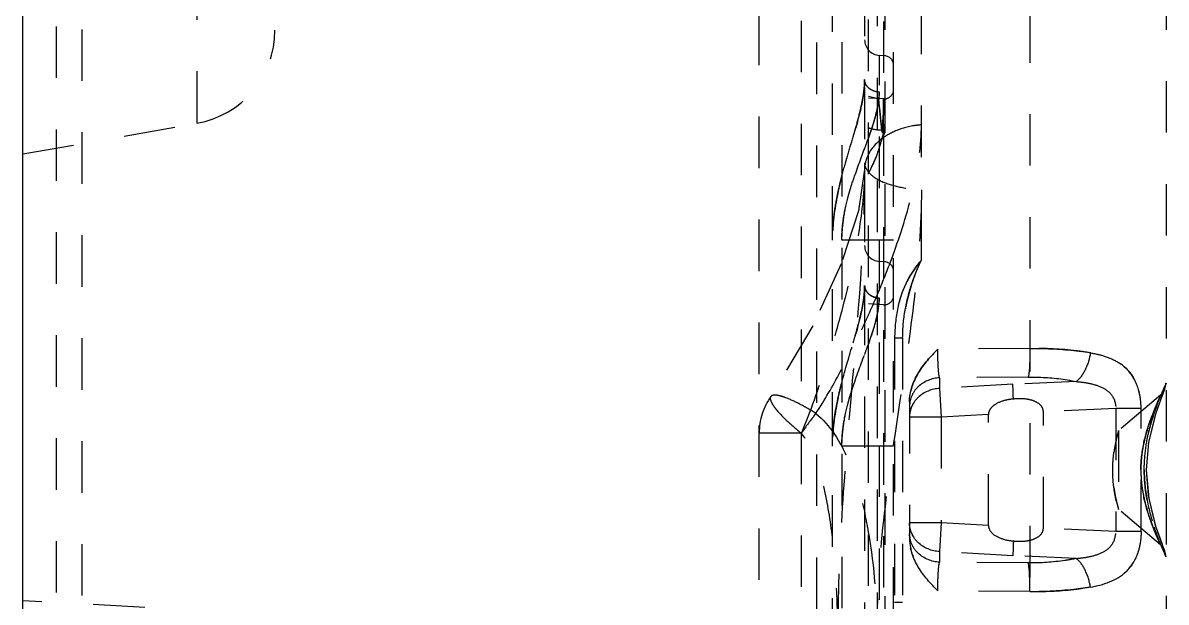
# Model space of a CAD drawing. Header units: millimetres. Extents: x 309 to 11345, y -1340 to 1318.
# Drawn here: x 1437.3 to 1473.58, y -511.68 to -493.3 of the extents above; entities that cross this region are included whole.
import ezdxf

# ---------------------------------------------------------------- set-up
doc = ezdxf.new("R2010")
doc.units = ezdxf.units.MM
doc.header["$LTSCALE"] = 16.335
doc.linetypes.add('HIDDEN', pattern=[0.2, 0.1, -0.1])
doc.layers.get('0').update_dxf_attribs({"linetype": 'CONTINUOUS'})
doc.layers.add('DEFAULT_2', color=8, linetype='HIDDEN')

msp = doc.modelspace()

# ---------------------------------------------------------------- linework, layer by layer
at = {"color": 7, "linetype": 'Continuous'}
msp.add_line((1437.303, -708.458), (1437.303, -218.458), dxfattribs=at)
at = {"layer": 'DEFAULT_2', "color": 8, "linetype": 'HIDDEN'}
for p, q in [((1462.493, -600.102), (1462.493, -312.814)), ((1464.934, -597.141), (1464.934, -315.775)), ((1464.424, -594.681), (1464.424, -318.235)), ((1464.015, -318.935), (1464.015, -593.981)), ((1462.006, -586.34), (1462.006, -324.903)), ((1464.654, -325.271), (1464.654, -587.645)), ((1460.667, -586.117), (1460.667, -326.799)), ((1464.134, -586.306), (1464.134, -326.634)), ((1464.617, -326.634), (1464.617, -586.282)), ((1438.361, -398.667), (1438.361, -514.249)), ((1439.174, -398.762), (1439.174, -514.154)), ((1473.582, -459.212), (1473.582, -540.92)), ((1469.26, -460.258), (1469.26, -545.72)), ((1442.823, -465.432), (1442.823, -496.485)), ((1465.816, -500.822), (1465.816, -467.087)), ((1445.303, -468.386), (1445.303, -493.53)), ((1462.993, -581.794), (1462.993, -471.038)), ((1463.29, -471.038), (1463.29, -581.794)), ((1464.654, -494.346), (1464.483, -494.334)), ((1464.483, -576.948), (1464.483, -494.334)), ((1464.406, -495.697), (1464.134, -495.636)), ((1464.617, -495.709), (1464.134, -495.684)), ((1464.453, -495.7), (1464.406, -495.697)), ((1464.556, -496.706), (1464.454, -495.7)), ((1464.556, -496.705), (1464.454, -495.7)), ((1464.556, -496.706), (1464.454, -495.7)), ((1464.454, -495.7), (1464.48, -495.962)), ((1464.454, -495.7), (1464.48, -495.961)), ((1464.454, -495.7), (1464.48, -495.962)), ((1464.615, -495.709), (1464.617, -495.75)), ((1464.615, -495.709), (1464.617, -495.75)), ((1464.615, -495.709), (1464.617, -495.75)), ((1464.617, -496.805), (1464.616, -495.709)), ((1464.616, -495.709), (1464.617, -495.742)), ((1437.303, -497.458), (1442.823, -496.485)), ((1464.539, -496.542), (1464.556, -496.707)), ((1464.539, -496.542), (1464.556, -496.708)), ((1464.539, -496.542), (1464.556, -496.708)), ((1464.934, -500.197), (1462.993, -500.197)), ((1463.27, -500.944), (1462.371, -502.911)), ((1464.654, -500.882), (1464.483, -500.87)), ((1464.617, -502.245), (1464.134, -502.219)), ((1462.371, -502.911), (1461.036, -505.157)), ((1464.963, -503.294), (1465.221, -503.294)), ((1464.963, -503.294), (1464.963, -511.68)), ((1465.221, -503.294), (1465.221, -511.681)), ((1469.26, -503.627), (1466.337, -503.653)), ((1469.207, -504.537), (1466.39, -504.562)), ((1466.39, -504.562), (1466.39, -504.899)), ((1468.72, -504.764), (1466.39, -504.899)), ((1466.39, -504.899), (1466.443, -505.809)), ((1470.726, -504.681), (1468.72, -504.764)), ((1473.543, -504.924), (1473.582, -504.73)), ((1473.565, -504.765), (1473.581, -504.731)), ((1461.036, -505.158), (1461.036, -505.158)), ((1465.437, -505.329), (1465.437, -509.645)), ((1473.402, -505.115), (1472.073, -506.23)), ((1467.945, -505.722), (1466.443, -505.809)), ((1467.945, -509.252), (1467.945, -505.722)), ((1471.982, -505.539), (1469.685, -505.635)), ((1469.685, -509.34), (1469.685, -505.635)), ((1472.787, -505.539), (1471.982, -505.539)), ((1471.982, -505.539), (1471.982, -509.435)), ((1472.787, -509.435), (1472.787, -505.539)), ((1466.443, -505.809), (1465.437, -505.809)), ((1466.443, -505.809), (1466.443, -509.166)), ((1462.006, -506.318), (1460.667, -506.318)), ((1472.073, -506.231), (1472.065, -506.258)), ((1472.066, -506.257), (1472.073, -506.231)), ((1472.073, -506.23), (1472.073, -508.744)), ((1464.934, -506.733), (1462.993, -506.733)), ((1472.073, -508.743), (1472.065, -508.715)), ((1472.065, -508.715), (1472.073, -508.743)), ((1473.402, -509.859), (1472.073, -508.744)), ((1466.443, -509.166), (1465.437, -509.166)), ((1466.443, -509.166), (1466.39, -510.076)), ((1467.945, -509.252), (1466.443, -509.166)), ((1471.982, -509.435), (1469.685, -509.34)), ((1472.787, -509.435), (1471.982, -509.435)), ((1468.72, -510.21), (1466.39, -510.076)), ((1466.39, -510.076), (1466.39, -510.412)), ((1473.582, -510.244), (1473.543, -510.051)), ((1469.207, -510.437), (1466.39, -510.412)), ((1470.726, -510.294), (1468.72, -510.21)), ((1469.26, -511.347), (1466.337, -511.321)), ((1450.956, -512.358), (1437.303, -511.643)), ((1464.963, -511.68), (1465.221, -511.68))]:
    msp.add_line(p, q, dxfattribs=at)
for points in [[(1464.015, -497.956), (1463.824, -499.267), (1463.27, -500.944)], [(1473.026, -506.659), (1473.256, -505.705), (1473.465, -505.115), (1473.543, -504.924)], [(1472.959, -507.487), (1473.033, -506.614), (1473.262, -505.685)], [(1473.543, -510.051), (1473.47, -509.869), (1473.27, -509.315), (1473.038, -508.387), (1472.959, -507.487)], [(1473.463, -509.854), (1473.249, -509.248), (1473.023, -508.294), (1472.959, -507.487)]]:
    msp.add_lwpolyline(points, dxfattribs=at)
for centre, radius, start, end in [((1442.303, -493.53), 3, 280, 0), ((1464.518, -493.832), 0.503, 180, 266), ((1464.633, -494.647), 0.302, 0, 86), ((1464.633, -495.408), 0.302, 267, 0), ((1745.367, -467.581), 282.317, 185.7694, 185.88786), ((1748.188, -467.296), 285.152, 185.76953, 185.88679), ((1748.038, -467.311), 285.002, 185.76958, 185.88692), ((1469.333, -496.708), 4.747, 179.2592, 179.9968), ((1469.143, -496.708), 4.557, 179.2369, 179.9966), ((1436.65, -487.06), 29.212, 339.518, 340.2366), ((1481.984, -504.482), 19.351, 160.2165, 160.7309), ((1481.955, -504.471), 19.32, 160.2167, 160.7331), ((1464.518, -500.368), 0.503, 180, 266), ((1440.831, -491.862), 25.643, 337.9285, 340.1459), ((1464.633, -501.182), 0.302, 0, 86), ((1437.819, -490.642), 28.892, 335.6744, 337.9308), ((1464.633, -501.943), 0.302, 267, 0), ((1436.857, -490.206), 29.949, 334.6217, 335.1025), ((1437.112, -490.324), 29.668, 335.1023, 335.6787), ((1436.634, -493.59), 29.229, 339.5183, 340.2366), ((1470.876, -505.464), 1.904, 13.2057, 16.2351), ((1473.079, -504.73), 0.503, 310, 337.385), ((1482.664, -508.956), 10.017, 155.2677, 157.2891), ((1462.677, -506.318), 2.01, 144.7486, 180.0061), ((1466.253, -505.473), 0.816, 170.5281, 179.9441), ((1470.672, -505.511), 2.113, 8.5559, 13.1872), ((1470.492, -505.539), 2.295, 359.9875, 8.5707), ((1468.11, -510.344), 7.312, 140.5052, 146.5944), ((1466.311, -505.822), 0.875, 148.7689, 157.6657), ((1477.126, -507.69), 5.259, 164.7677, 166.7775), ((1477.093, -507.682), 5.226, 164.7708, 166.7707), ((1478.801, -508.147), 6.996, 164.3261, 164.7745), ((1479.594, -508.368), 7.818, 164.3465, 164.7281), ((1476.221, -507.509), 4.336, 170.1995, 172.2179), ((1476.673, -507.587), 4.794, 166.7297, 170.1959), ((1476.768, -507.606), 4.891, 166.7764, 170.1601), ((1477.128, -507.542), 4.352, 168.3744, 173.6078), ((1476.688, -507.49), 3.908, 173.6454, 179.9605), ((1477.054, -507.302), 5.185, 193.1858, 194.6313), ((1478.128, -507.015), 6.297, 194.6921, 195.6658), ((1450.643, -511.744), 13.687, 9.5078, 12.1923), ((1466.254, -509.501), 0.817, 180.0581, 189.6616), ((1466.311, -509.152), 0.875, 202.3341, 211.4544), ((1473.079, -510.244), 0.503, 22.6401, 50)]:
    msp.add_arc(centre, radius, start, end, dxfattribs=at)
for points, knots in [([(1464.015, -495.097), (1464.015, -495.448), (1463.863, -496.217), (1463.502, -497.403), (1463.12, -498.738), (1462.993, -499.702), (1462.994, -500.197)], [0, 0, 0, 0, 0.201794, 0.445614, 0.714949, 1, 1, 1, 1]), ([(1464.015, -495.097), (1464.015, -495.448), (1463.863, -496.217), (1463.502, -497.403), (1463.12, -498.738), (1462.994, -499.702), (1462.994, -500.197)], [0, 0, 0, 0, 0.201783, 0.445589, 0.714915, 1, 1, 1, 1]), ([(1463.978, -495.564), (1463.984, -495.523), (1464.004, -495.369), (1464.015, -495.212), (1464.015, -495.097)], [0, 0, 0, 0, 0.261597, 1, 1, 1, 1]), ([(1464.483, -495.499), (1464.365, -495.492), (1464.137, -495.421), (1464.015, -495.199), (1464.015, -495.097)], [0, 0, 0, 0, 0.53767, 1, 1, 1, 1]), ([(1464.078, -495.29), (1464.068, -495.275), (1464.034, -495.216), (1464.015, -495.147), (1464.015, -495.097)], [0, 0, 0, 0, 0.267702, 1, 1, 1, 1]), ([(1464.078, -495.29), (1464.068, -495.275), (1464.034, -495.216), (1464.015, -495.147), (1464.015, -495.097)], [0, 0, 0, 0, 0.267701, 1, 1, 1, 1]), ([(1464.078, -495.29), (1464.068, -495.275), (1464.034, -495.216), (1464.015, -495.147), (1464.015, -495.097)], [0, 0, 0, 0, 0.267698, 1, 1, 1, 1]), ([(1463.29, -500.197), (1463.3, -499.963), (1463.336, -499.498), (1463.473, -498.821), (1463.683, -498.183), (1463.904, -497.577), (1464.12, -497.006), (1464.358, -496.33), (1464.469, -495.821), (1464.483, -495.499)], [0, 0, 0, 0, 0.144454, 0.286581, 0.424871, 0.557746, 0.683822, 0.801093, 1, 1, 1, 1]), ([(1463.29, -500.197), (1463.3, -499.963), (1463.336, -499.498), (1463.473, -498.821), (1463.683, -498.183), (1463.968, -497.398), (1464.312, -496.531), (1464.469, -495.821), (1464.483, -495.499)], [0, 0, 0, 0, 0.144458, 0.286589, 0.424881, 0.557759, 0.801087, 1, 1, 1, 1]), ([(1463.853, -496.177), (1463.866, -496.124), (1463.914, -495.921), (1463.955, -495.716), (1463.978, -495.564)], [0, 0, 0, 0, 0.261184, 1, 1, 1, 1]), ([(1463.853, -496.176), (1463.866, -496.123), (1463.914, -495.92), (1463.955, -495.716), (1463.978, -495.564)], [0, 0, 0, 0, 0.261335, 1, 1, 1, 1]), ([(1464.247, -495.435), (1464.23, -495.426), (1464.165, -495.39), (1464.109, -495.336), (1464.078, -495.29)], [0, 0, 0, 0, 0.261619, 1, 1, 1, 1]), ([(1464.586, -496.706), (1464.586, -496.631), (1464.59, -496.489), (1464.602, -496.289), (1464.615, -496.118), (1464.621, -495.976), (1464.622, -495.865), (1464.618, -495.791), (1464.617, -495.749), (1464.614, -495.727), (1464.617, -495.718), (1464.613, -495.709), (1464.615, -495.709)], [0, 0, 0, 0, 0.226836, 0.42726, 0.599618, 0.742223, 0.854255, 0.935043, 0.963456, 0.983758, 0.99594, 1, 1, 1, 1]), ([(1464.617, -495.742), (1464.618, -495.759), (1464.622, -495.866), (1464.621, -495.973), (1464.617, -496.064)], [0, 0, 0, 0, 0.151995, 1, 1, 1, 1]), ([(1464.617, -495.75), (1464.618, -495.767), (1464.623, -495.876), (1464.622, -495.985), (1464.617, -496.076)], [0, 0, 0, 0, 0.158196, 1, 1, 1, 1]), ([(1464.617, -495.75), (1464.618, -495.767), (1464.623, -495.876), (1464.622, -495.985), (1464.617, -496.076)], [0, 0, 0, 0, 0.158188, 1, 1, 1, 1]), ([(1463.65, -496.915), (1463.669, -496.852), (1463.74, -496.607), (1463.808, -496.361), (1463.853, -496.177)], [0, 0, 0, 0, 0.25859, 1, 1, 1, 1]), ([(1463.651, -496.913), (1463.669, -496.85), (1463.74, -496.605), (1463.808, -496.36), (1463.853, -496.177)], [0, 0, 0, 0, 0.258972, 1, 1, 1, 1]), ([(1464.274, -496.55), (1464.29, -496.499), (1464.351, -496.305), (1464.403, -496.108), (1464.432, -495.961)], [0, 0, 0, 0, 0.262012, 1, 1, 1, 1]), ([(1464.274, -496.549), (1464.29, -496.499), (1464.351, -496.305), (1464.403, -496.108), (1464.432, -495.961)], [0, 0, 0, 0, 0.26211, 1, 1, 1, 1]), ([(1464.617, -496.064), (1464.615, -496.105), (1464.602, -496.299), (1464.589, -496.493), (1464.587, -496.646)], [0, 0, 0, 0, 0.208466, 1, 1, 1, 1]), ([(1464.556, -496.705), (1464.521, -496.705), (1464.378, -496.698), (1464.236, -496.67), (1464.134, -496.635)], [0, 0, 0, 0, 0.243967, 1, 1, 1, 1]), ([(1464.556, -496.705), (1464.521, -496.705), (1464.378, -496.698), (1464.236, -496.67), (1464.134, -496.635)], [0, 0, 0, 0, 0.243967, 1, 1, 1, 1]), ([(1464.556, -496.705), (1464.521, -496.705), (1464.378, -496.698), (1464.236, -496.67), (1464.134, -496.635)], [0, 0, 0, 0, 0.243967, 1, 1, 1, 1]), ([(1464.142, -496.937), (1464.176, -496.84), (1464.221, -496.711), (1464.264, -496.581), (1464.274, -496.549)], [0, 0, 0, 0, 0.755682, 1, 1, 1, 1]), ([(1464.142, -496.937), (1464.176, -496.84), (1464.221, -496.711), (1464.264, -496.581), (1464.274, -496.55)], [0, 0, 0, 0, 0.755676, 1, 1, 1, 1]), ([(1465.816, -496.535), (1465.737, -496.541), (1465.43, -496.577), (1465.127, -496.665), (1464.918, -496.763)], [0, 0, 0, 0, 0.255085, 1, 1, 1, 1]), ([(1464.95, -500.571), (1465.196, -499.886), (1465.604, -498.566), (1465.816, -497.188), (1465.816, -496.535)], [0, 0, 0, 0, 0.526893, 1, 1, 1, 1]), ([(1463.405, -497.75), (1463.425, -497.679), (1463.506, -497.4), (1463.589, -497.122), (1463.65, -496.915)], [0, 0, 0, 0, 0.255544, 1, 1, 1, 1]), ([(1463.405, -497.748), (1463.426, -497.676), (1463.506, -497.399), (1463.59, -497.122), (1463.65, -496.915)], [0, 0, 0, 0, 0.256154, 1, 1, 1, 1]), ([(1464.918, -496.763), (1464.831, -496.803), (1464.512, -496.977), (1464.236, -497.252), (1464.121, -497.494)], [0, 0, 0, 0, 0.264628, 1, 1, 1, 1]), ([(1464.134, -498.071), (1464.252, -497.858), (1464.409, -497.539), (1464.522, -497.1), (1464.586, -496.9), (1464.617, -496.805)], [0, 0, 0, 0, 0.537422, 0.778519, 1, 1, 1, 1]), ([(1464.556, -496.705), (1464.549, -496.722), (1464.559, -496.77), (1464.597, -496.792), (1464.617, -496.805)], [0, 0, 0, 0, 0.435767, 1, 1, 1, 1]), ([(1463.775, -497.932), (1463.795, -497.876), (1463.874, -497.659), (1463.956, -497.443), (1464.016, -497.281)], [0, 0, 0, 0, 0.255221, 1, 1, 1, 1]), ([(1463.775, -497.932), (1463.795, -497.876), (1463.874, -497.659), (1463.956, -497.443), (1464.016, -497.281)], [0, 0, 0, 0, 0.255221, 1, 1, 1, 1]), ([(1464.134, -498.067), (1464.168, -498.009), (1464.288, -497.786), (1464.389, -497.552), (1464.447, -497.373)], [0, 0, 0, 0, 0.262022, 1, 1, 1, 1]), ([(1464.134, -498.067), (1464.168, -498.009), (1464.288, -497.786), (1464.389, -497.552), (1464.447, -497.373)], [0, 0, 0, 0, 0.262022, 1, 1, 1, 1]), ([(1464.015, -497.745), (1464.015, -500.202), (1463.682, -503.922), (1463.259, -508.918), (1463.114, -512.766), (1463.259, -516.613), (1463.682, -521.61), (1464.015, -525.33), (1464.015, -527.787)], [0, 0, 0, 0, 0.244928, 0.371582, 0.499981, 0.62839, 0.755057, 1, 1, 1, 1]), ([(1463.179, -498.63), (1463.196, -498.555), (1463.264, -498.259), (1463.343, -497.965), (1463.405, -497.748)], [0, 0, 0, 0, 0.25441, 1, 1, 1, 1]), ([(1464.015, -497.745), (1464.015, -497.853), (1464.159, -498.108), (1464.57, -498.362), (1465.149, -498.529), (1465.587, -498.585), (1465.816, -498.595)], [0, 0, 0, 0, 0.153623, 0.377006, 0.675225, 1, 1, 1, 1]), ([(1462.006, -506.318), (1462.304, -505.618), (1462.804, -504.193), (1463.418, -502.056), (1463.864, -499.983), (1464.015, -498.611), (1464.015, -497.952)], [0, 0, 0, 0, 0.264109, 0.523397, 0.771296, 1, 1, 1, 1]), ([(1463.48, -498.857), (1463.497, -498.792), (1463.568, -498.535), (1463.652, -498.283), (1463.717, -498.095)], [0, 0, 0, 0, 0.25364, 1, 1, 1, 1]), ([(1463.036, -499.479), (1463.06, -499.264), (1463.106, -498.981), (1463.164, -498.699), (1463.179, -498.63)], [0, 0, 0, 0, 0.752931, 1, 1, 1, 1]), ([(1465.816, -498.595), (1465.816, -499.732), (1465.627, -502.046), (1465.098, -505.53), (1464.559, -509.104), (1464.313, -512.766), (1464.559, -516.428), (1465.098, -520.003), (1465.627, -523.486), (1465.816, -525.801), (1465.816, -526.937)], [0, 0, 0, 0, 0.119592, 0.243677, 0.370971, 0.500001, 0.629031, 0.756324, 0.880409, 1, 1, 1, 1]), ([(1465.817, -500.827), (1465.674, -500.978), (1465.156, -501.702), (1464.963, -502.62), (1464.963, -503.294)], [0, 0, 0, 0, 0.235578, 1, 1, 1, 1]), ([(1465.816, -500.822), (1465.625, -501.203), (1465.343, -502.015), (1465.221, -502.868), (1465.221, -503.294)], [0, 0, 0, 0, 0.499978, 1, 1, 1, 1]), ([(1464.015, -501.633), (1464.015, -501.984), (1463.863, -502.753), (1463.502, -503.939), (1463.12, -505.274), (1462.993, -506.238), (1462.994, -506.733)], [0, 0, 0, 0, 0.201795, 0.445615, 0.71495, 1, 1, 1, 1]), ([(1463.978, -502.099), (1463.984, -502.059), (1464.004, -501.904), (1464.015, -501.748), (1464.015, -501.633)], [0, 0, 0, 0, 0.261591, 1, 1, 1, 1]), ([(1464.015, -501.633), (1464.015, -501.735), (1464.137, -501.956), (1464.365, -502.028), (1464.483, -502.035)], [0, 0, 0, 0, 0.462336, 1, 1, 1, 1]), ([(1464.078, -501.826), (1464.068, -501.811), (1464.034, -501.752), (1464.015, -501.683), (1464.015, -501.633)], [0, 0, 0, 0, 0.267698, 1, 1, 1, 1]), ([(1463.29, -506.733), (1463.3, -506.499), (1463.336, -506.034), (1463.473, -505.356), (1463.683, -504.719), (1463.968, -503.934), (1464.312, -503.067), (1464.469, -502.357), (1464.483, -502.035)], [0, 0, 0, 0, 0.144458, 0.286589, 0.424881, 0.557759, 0.801087, 1, 1, 1, 1]), ([(1463.651, -503.449), (1463.686, -503.329), (1463.813, -502.884), (1463.928, -502.434), (1463.978, -502.099)], [0, 0, 0, 0, 0.269337, 1, 1, 1, 1]), ([(1464.247, -501.971), (1464.23, -501.962), (1464.165, -501.925), (1464.109, -501.872), (1464.078, -501.826)], [0, 0, 0, 0, 0.261619, 1, 1, 1, 1]), ([(1464.274, -503.085), (1464.299, -503.009), (1464.385, -502.726), (1464.453, -502.436), (1464.474, -502.22)], [0, 0, 0, 0, 0.269701, 1, 1, 1, 1]), ([(1462.468, -505.693), (1462.746, -505.267), (1463.247, -504.391), (1463.702, -503.492), (1463.916, -503.042)], [0, 0, 0, 0, 0.505378, 1, 1, 1, 1]), ([(1464.142, -503.473), (1464.176, -503.376), (1464.221, -503.247), (1464.264, -503.117), (1464.274, -503.085)], [0, 0, 0, 0, 0.755682, 1, 1, 1, 1]), ([(1463.179, -505.166), (1463.212, -505.015), (1463.352, -504.438), (1463.527, -503.871), (1463.651, -503.449)], [0, 0, 0, 0, 0.259645, 1, 1, 1, 1]), ([(1463.48, -505.393), (1463.516, -505.253), (1463.674, -504.721), (1463.872, -504.202), (1464.016, -503.817)], [0, 0, 0, 0, 0.259465, 1, 1, 1, 1]), ([(1465.437, -505.329), (1465.437, -505.006), (1465.665, -504.358), (1466.109, -503.883), (1466.337, -503.653)], [0, 0, 0, 0, 0.498816, 1, 1, 1, 1]), ([(1466.337, -503.653), (1466.109, -503.883), (1465.665, -504.359), (1465.437, -505.006), (1465.437, -505.329)], [0, 0, 0, 0, 0.50125, 1, 1, 1, 1]), ([(1466.39, -504.562), (1466.364, -504.441), (1466.343, -504.137), (1466.336, -503.833), (1466.337, -503.653)], [0, 0, 0, 0, 0.406397, 1, 1, 1, 1]), ([(1469.26, -503.627), (1469.261, -503.807), (1469.254, -504.111), (1469.233, -504.416), (1469.207, -504.537)], [0, 0, 0, 0, 0.590938, 1, 1, 1, 1]), ([(1471.179, -503.771), (1471.029, -503.745), (1470.393, -503.655), (1469.75, -503.624), (1469.26, -503.627)], [0, 0, 0, 0, 0.236106, 1, 1, 1, 1]), ([(1469.26, -503.627), (1469.428, -503.626), (1470.069, -503.634), (1470.711, -503.692), (1471.179, -503.771)], [0, 0, 0, 0, 0.26148, 1, 1, 1, 1]), ([(1471.179, -503.771), (1471.149, -503.959), (1471.049, -504.29), (1470.85, -504.59), (1470.726, -504.681)], [0, 0, 0, 0, 0.553804, 1, 1, 1, 1]), ([(1471.179, -503.771), (1471.149, -503.959), (1471.049, -504.29), (1470.85, -504.59), (1470.726, -504.681)], [0, 0, 0, 0, 0.553803, 1, 1, 1, 1]), ([(1472.787, -505.539), (1472.787, -505.29), (1472.72, -504.82), (1472.24, -504.048), (1471.585, -503.839), (1471.179, -503.771)], [0, 0, 0, 0, 0.284626, 0.529618, 1, 1, 1, 1]), ([(1471.179, -503.771), (1471.349, -503.799), (1471.677, -503.874), (1472.135, -504.085), (1472.508, -504.441), (1472.654, -504.76), (1472.704, -504.932)], [0, 0, 0, 0, 0.254988, 0.495565, 0.73541, 1, 1, 1, 1]), ([(1466.39, -504.562), (1466.146, -504.574), (1465.77, -504.723), (1465.489, -505.121), (1465.437, -505.357), (1465.437, -505.472)], [0, 0, 0, 0, 0.511808, 0.759391, 1, 1, 1, 1]), ([(1469.207, -504.537), (1469.34, -504.536), (1469.849, -504.544), (1470.359, -504.602), (1470.726, -504.681)], [0, 0, 0, 0, 0.261456, 1, 1, 1, 1]), ([(1466.39, -504.899), (1466.146, -504.91), (1465.77, -505.06), (1465.489, -505.458), (1465.437, -505.694), (1465.437, -505.809)], [0, 0, 0, 0, 0.511743, 0.759372, 1, 1, 1, 1]), ([(1468.735, -505.237), (1468.733, -505.188), (1468.727, -505.03), (1468.721, -504.873), (1468.72, -504.764)], [0, 0, 0, 0, 0.311281, 1, 1, 1, 1]), ([(1470.726, -504.681), (1470.869, -504.693), (1471.149, -504.728), (1471.552, -504.842), (1471.907, -505.098), (1471.988, -505.395), (1471.982, -505.539)], [0, 0, 0, 0, 0.254535, 0.500851, 0.742552, 1, 1, 1, 1]), ([(1473.581, -504.731), (1473.456, -505.013), (1473.081, -505.887), (1472.887, -506.844), (1472.887, -507.487)], [0, 0, 0, 0, 0.324533, 1, 1, 1, 1]), ([(1461.036, -505.157), (1461.007, -505.198), (1461.034, -505.309), (1461.108, -505.437), (1461.271, -505.655), (1461.571, -505.955), (1461.849, -506.193), (1462.006, -506.318)], [0, 0, 0, 0, 0.095307, 0.180954, 0.296992, 0.612871, 1, 1, 1, 1]), ([(1462.468, -505.693), (1462.296, -505.585), (1461.976, -505.4), (1461.588, -505.215), (1461.326, -505.132), (1461.179, -505.104), (1461.065, -505.116), (1461.036, -505.157)], [0, 0, 0, 0, 0.387611, 0.703756, 0.819779, 0.905241, 1, 1, 1, 1]), ([(1462.993, -506.733), (1462.993, -506.6), (1463.012, -506.073), (1463.095, -505.55), (1463.179, -505.166)], [0, 0, 0, 0, 0.253092, 1, 1, 1, 1]), ([(1468.735, -505.237), (1468.652, -505.241), (1468.446, -505.275), (1468.186, -505.37), (1467.995, -505.535), (1467.945, -505.659), (1467.945, -505.722)], [0, 0, 0, 0, 0.251785, 0.625526, 0.812341, 1, 1, 1, 1]), ([(1469.685, -505.635), (1469.685, -505.587), (1469.657, -505.491), (1469.524, -505.352), (1469.302, -505.259), (1469.02, -505.217), (1468.83, -505.227), (1468.735, -505.237)], [0, 0, 0, 0, 0.125896, 0.250357, 0.497608, 0.747919, 1, 1, 1, 1]), ([(1472.78, -507.487), (1472.78, -507.208), (1472.842, -506.67), (1473.024, -506.046), (1473.187, -505.616), (1473.286, -505.371), (1473.361, -505.214), (1473.39, -505.134), (1473.402, -505.115)], [0, 0, 0, 0, 0.339648, 0.65241, 0.787384, 0.898063, 0.973047, 1, 1, 1, 1]), ([(1472.974, -506.55), (1473, -506.404), (1473.112, -505.906), (1473.284, -505.422), (1473.423, -505.089)], [0, 0, 0, 0, 0.291297, 1, 1, 1, 1]), ([(1473.402, -505.115), (1473.406, -505.109), (1473.376, -505.167), (1473.366, -505.197), (1473.316, -505.307), (1473.287, -505.376), (1473.269, -505.418)], [0, 0, 0, 0, 0.068558, 0.268583, 0.585364, 1, 1, 1, 1]), ([(1462.468, -505.693), (1462.923, -506.065), (1463.567, -507.127), (1463.893, -508.267), (1464.02, -508.853)], [0, 0, 0, 0, 0.49445, 1, 1, 1, 1]), ([(1473.269, -505.418), (1473.234, -505.502), (1473.07, -505.907), (1472.935, -506.325), (1472.866, -506.665)], [0, 0, 0, 0, 0.207265, 1, 1, 1, 1]), ([(1462.006, -519.214), (1462.16, -519.024), (1462.408, -518.569), (1462.737, -517.555), (1462.985, -516.184), (1463.132, -514.489), (1463.178, -512.766), (1463.132, -511.043), (1462.985, -509.349), (1462.737, -507.977), (1462.408, -506.963), (1462.16, -506.509), (1462.006, -506.318)], [0, 0, 0, 0, 0.05537, 0.115462, 0.240655, 0.369591, 0.49998, 0.630371, 0.759314, 0.884517, 0.944615, 1, 1, 1, 1]), ([(1472.887, -507.487), (1472.887, -507.408), (1472.895, -507.094), (1472.932, -506.781), (1472.974, -506.55)], [0, 0, 0, 0, 0.25313, 1, 1, 1, 1]), ([(1471.886, -507.487), (1471.886, -507.439), (1471.89, -507.25), (1471.906, -507.061), (1471.925, -506.921)], [0, 0, 0, 0, 0.255595, 1, 1, 1, 1]), ([(1471.925, -508.052), (1471.919, -508.007), (1471.896, -507.819), (1471.886, -507.63), (1471.886, -507.487)], [0, 0, 0, 0, 0.241335, 1, 1, 1, 1]), ([(1473.402, -509.859), (1473.39, -509.84), (1473.361, -509.761), (1473.286, -509.603), (1473.187, -509.358), (1473.024, -508.928), (1472.842, -508.305), (1472.78, -507.767), (1472.78, -507.487)], [0, 0, 0, 0, 0.02696, 0.101978, 0.212676, 0.347649, 0.660393, 1, 1, 1, 1]), ([(1472.78, -507.487), (1472.78, -507.558), (1472.787, -507.836), (1472.825, -508.112), (1472.867, -508.316)], [0, 0, 0, 0, 0.252997, 1, 1, 1, 1]), ([(1472.887, -507.487), (1472.887, -507.829), (1472.955, -508.476), (1473.166, -509.22), (1473.351, -509.712), (1473.459, -509.978), (1473.539, -510.144), (1473.57, -510.225), (1473.581, -510.244)], [0, 0, 0, 0, 0.35855, 0.676168, 0.806871, 0.90973, 0.976757, 1, 1, 1, 1]), ([(1472.974, -508.424), (1472.96, -508.348), (1472.91, -508.038), (1472.887, -507.724), (1472.887, -507.487)], [0, 0, 0, 0, 0.245225, 1, 1, 1, 1]), ([(1472.005, -508.484), (1471.998, -508.453), (1471.966, -508.31), (1471.94, -508.165), (1471.925, -508.052)], [0, 0, 0, 0, 0.219474, 1, 1, 1, 1]), ([(1471.925, -508.052), (1471.93, -508.092), (1471.952, -508.237), (1471.981, -508.381), (1472.006, -508.484)], [0, 0, 0, 0, 0.277266, 1, 1, 1, 1]), ([(1472.037, -508.611), (1472.04, -508.622), (1472.049, -508.657), (1472.059, -508.692), (1472.065, -508.715)], [0, 0, 0, 0, 0.31253, 1, 1, 1, 1]), ([(1472.867, -508.316), (1472.904, -508.494), (1473.044, -509.017), (1473.247, -509.519), (1473.396, -509.845)], [0, 0, 0, 0, 0.337343, 1, 1, 1, 1]), ([(1466.39, -510.076), (1466.146, -510.064), (1465.77, -509.914), (1465.489, -509.516), (1465.437, -509.281), (1465.437, -509.166)], [0, 0, 0, 0, 0.511744, 0.759373, 1, 1, 1, 1]), ([(1467.945, -509.252), (1467.945, -509.335), (1468.056, -509.535), (1468.365, -509.68), (1468.61, -509.731), (1468.735, -509.737)], [0, 0, 0, 0, 0.2485, 0.621847, 1, 1, 1, 1]), ([(1468.735, -509.737), (1468.83, -509.747), (1469.02, -509.757), (1469.302, -509.716), (1469.524, -509.622), (1469.656, -509.483), (1469.685, -509.387), (1469.685, -509.34)], [0, 0, 0, 0, 0.252055, 0.50235, 0.749569, 0.874029, 1, 1, 1, 1]), ([(1473.423, -509.886), (1473.406, -509.844), (1473.327, -509.652), (1473.255, -509.456), (1473.203, -509.302)], [0, 0, 0, 0, 0.216448, 1, 1, 1, 1]), ([(1464.141, -509.483), (1464.323, -510.565), (1464.466, -512.766), (1464.323, -514.966), (1464.141, -516.049)], [0, 0, 0, 0, 0.499999, 1, 1, 1, 1]), ([(1466.39, -510.412), (1466.146, -510.401), (1465.77, -510.251), (1465.489, -509.853), (1465.437, -509.617), (1465.437, -509.502)], [0, 0, 0, 0, 0.511808, 0.759391, 1, 1, 1, 1]), ([(1466.337, -511.321), (1466.108, -511.092), (1465.665, -510.615), (1465.437, -509.968), (1465.437, -509.645)], [0, 0, 0, 0, 0.501261, 1, 1, 1, 1]), ([(1470.726, -510.294), (1470.869, -510.282), (1471.149, -510.246), (1471.552, -510.133), (1471.907, -509.876), (1471.988, -509.58), (1471.982, -509.435)], [0, 0, 0, 0, 0.254534, 0.500848, 0.742548, 1, 1, 1, 1]), ([(1471.179, -511.204), (1471.585, -511.135), (1472.24, -510.926), (1472.72, -510.154), (1472.787, -509.684), (1472.787, -509.435)], [0, 0, 0, 0, 0.470392, 0.715387, 1, 1, 1, 1]), ([(1472.787, -509.435), (1472.787, -509.487), (1472.78, -509.693), (1472.746, -509.898), (1472.703, -510.045)], [0, 0, 0, 0, 0.254862, 1, 1, 1, 1]), ([(1468.735, -509.737), (1468.733, -509.786), (1468.727, -509.944), (1468.721, -510.102), (1468.72, -510.21)], [0, 0, 0, 0, 0.31128, 1, 1, 1, 1]), ([(1472.703, -510.045), (1472.688, -510.097), (1472.621, -510.292), (1472.518, -510.474), (1472.422, -510.591)], [0, 0, 0, 0, 0.265232, 1, 1, 1, 1]), ([(1473.581, -510.244), (1473.579, -510.235), (1473.562, -510.205), (1473.512, -510.085), (1473.46, -509.974), (1473.423, -509.886)], [0, 0, 0, 0, 0.065942, 0.262506, 1, 1, 1, 1]), ([(1466.337, -511.321), (1466.336, -511.141), (1466.343, -510.838), (1466.364, -510.533), (1466.39, -510.412)], [0, 0, 0, 0, 0.593662, 1, 1, 1, 1]), ([(1470.726, -510.294), (1470.609, -510.319), (1470.107, -510.409), (1469.596, -510.44), (1469.207, -510.437)], [0, 0, 0, 0, 0.236421, 1, 1, 1, 1]), ([(1469.26, -511.347), (1469.261, -511.167), (1469.254, -510.864), (1469.233, -510.559), (1469.207, -510.437)], [0, 0, 0, 0, 0.590938, 1, 1, 1, 1]), ([(1471.179, -511.204), (1471.149, -511.016), (1471.049, -510.684), (1470.85, -510.385), (1470.726, -510.294)], [0, 0, 0, 0, 0.553804, 1, 1, 1, 1]), ([(1469.26, -511.347), (1469.428, -511.348), (1470.069, -511.34), (1470.711, -511.283), (1471.179, -511.204)], [0, 0, 0, 0, 0.26148, 1, 1, 1, 1]), ([(1471.179, -511.204), (1471.029, -511.229), (1470.393, -511.319), (1469.75, -511.35), (1469.26, -511.347)], [0, 0, 0, 0, 0.236106, 1, 1, 1, 1])]:
    msp.add_open_spline(points, degree=3, knots=knots, dxfattribs=at)
for points in [[(1464.483, -495.499), (1464.402, -495.494), (1464.32, -495.472), (1464.247, -495.435)], [(1464.483, -495.499), (1464.402, -495.494), (1464.32, -495.472), (1464.247, -495.435)], [(1464.474, -495.685), (1464.48, -495.623), (1464.483, -495.561), (1464.483, -495.499)], [(1464.474, -495.685), (1464.48, -495.623), (1464.483, -495.561), (1464.483, -495.499)], [(1464.474, -495.685), (1464.48, -495.623), (1464.483, -495.561), (1464.483, -495.499)], [(1464.432, -495.961), (1464.45, -495.87), (1464.465, -495.777), (1464.474, -495.685)], [(1464.432, -495.961), (1464.45, -495.87), (1464.465, -495.777), (1464.474, -495.685)], [(1464.432, -495.961), (1464.45, -495.87), (1464.465, -495.777), (1464.474, -495.685)], [(1464.639, -496.703), (1464.47, -496.712), (1464.295, -496.69), (1464.134, -496.635)], [(1464.639, -496.703), (1464.47, -496.712), (1464.295, -496.69), (1464.134, -496.635)], [(1464.639, -496.703), (1464.47, -496.712), (1464.295, -496.69), (1464.134, -496.635)], [(1464.528, -497.109), (1464.556, -497.019), (1464.586, -496.929), (1464.617, -496.839)], [(1464.528, -497.109), (1464.556, -497.019), (1464.586, -496.929), (1464.617, -496.839)], [(1464.627, -496.805), (1464.64, -496.775), (1464.641, -496.738), (1464.628, -496.708)], [(1464.627, -496.805), (1464.64, -496.775), (1464.641, -496.738), (1464.628, -496.708)], [(1464.628, -496.709), (1464.627, -496.733), (1464.638, -496.757), (1464.638, -496.781)], [(1464.628, -496.709), (1464.627, -496.733), (1464.638, -496.757), (1464.638, -496.781)], [(1464.628, -496.709), (1464.627, -496.733), (1464.638, -496.757), (1464.638, -496.781)], [(1464.638, -496.781), (1464.638, -496.805), (1464.627, -496.828), (1464.627, -496.852)], [(1464.638, -496.781), (1464.638, -496.805), (1464.627, -496.828), (1464.627, -496.852)], [(1464.638, -496.781), (1464.638, -496.805), (1464.627, -496.828), (1464.627, -496.852)], [(1464.447, -497.373), (1464.475, -497.286), (1464.501, -497.197), (1464.528, -497.109)], [(1464.121, -497.494), (1464.082, -497.577), (1464.053, -497.665), (1464.035, -497.755)], [(1464.035, -497.755), (1464.022, -497.818), (1464.016, -497.883), (1464.015, -497.947)], [(1463.335, -499.562), (1463.368, -499.324), (1463.418, -499.089), (1463.48, -498.857)], [(1462.993, -500.197), (1462.993, -499.957), (1463.008, -499.717), (1463.036, -499.479)], [(1462.993, -500.197), (1462.993, -499.958), (1463.008, -499.718), (1463.036, -499.48)], [(1463.29, -500.197), (1463.29, -499.985), (1463.306, -499.772), (1463.335, -499.562)], [(1465.816, -500.827), (1465.626, -501.049), (1465.458, -501.294), (1465.33, -501.556)], [(1465.516, -501.564), (1465.599, -501.311), (1465.697, -501.062), (1465.816, -500.823)], [(1465.33, -501.556), (1465.211, -501.802), (1465.125, -502.066), (1465.068, -502.334)], [(1465.3, -502.417), (1465.351, -502.128), (1465.425, -501.843), (1465.516, -501.564)], [(1464.483, -502.035), (1464.402, -502.03), (1464.32, -502.008), (1464.247, -501.971)], [(1464.474, -502.22), (1464.48, -502.159), (1464.483, -502.097), (1464.483, -502.035)], [(1465.068, -502.334), (1465.001, -502.649), (1464.973, -502.972), (1464.963, -503.294)], [(1465.221, -503.294), (1465.221, -503), (1465.249, -502.706), (1465.3, -502.417)], [(1463.335, -506.098), (1463.368, -505.86), (1463.418, -505.625), (1463.48, -505.393)], [(1465.501, -505.489), (1465.46, -505.59), (1465.437, -505.7), (1465.437, -505.809)], [(1463.29, -506.733), (1463.29, -506.521), (1463.306, -506.308), (1463.335, -506.098)], [(1465.501, -509.485), (1465.46, -509.385), (1465.437, -509.274), (1465.437, -509.166)], [(1465.437, -509.645), (1465.437, -509.846), (1465.48, -510.048), (1465.552, -510.235)]]:
    msp.add_open_spline(points, degree=3, dxfattribs=at)

doc.saveas('drawing.dxf')
